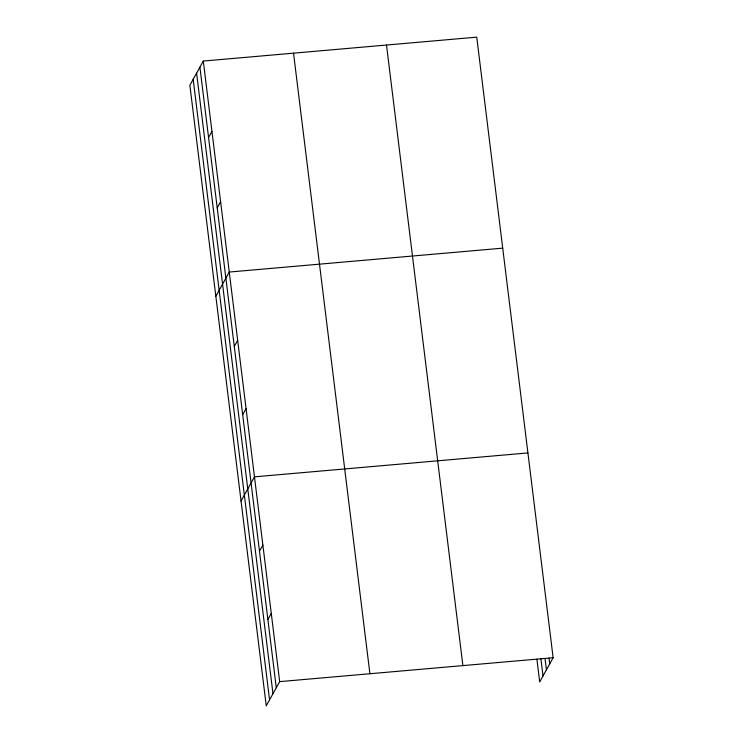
<?xml version="1.0" encoding="UTF-8"?>
<svg xmlns="http://www.w3.org/2000/svg" width="743" height="743" viewBox="0 0 743 743"><rect width="100%" height="100%" fill="white"/><g stroke="black" fill="none" stroke-linecap="round" stroke-linejoin="round"><path stroke-width="1.11" d="M203.294 61.056L189.874 85.278L266.254 705.85L279.674 681.628L203.294 61.056L476.746 37.15L553.126 657.722L539.706 681.944L536.901 659.19M208.56 137.501L211.95 131.39M217.216 207.836L220.606 201.715M215.841 296.271L229.262 272.049L502.723 248.143M234.277 346.433L237.667 340.313M242.682 414.696L246.072 408.576M241.048 501.061L254.468 476.839L527.92 452.933M259.483 551.222L262.873 545.102M267.879 619.486L271.279 613.365M279.674 681.628L553.126 657.722M549.04 658.149L549.736 663.843M545.028 658.437L546.43 669.815M540.913 658.902L543.012 675.972M386.509 45.035L462.889 665.617M293.531 53.171L369.912 673.743M199.904 67.176L276.285 687.749M196.598 73.148L272.978 693.721M193.18 79.306L269.56 699.878"/></g></svg>
